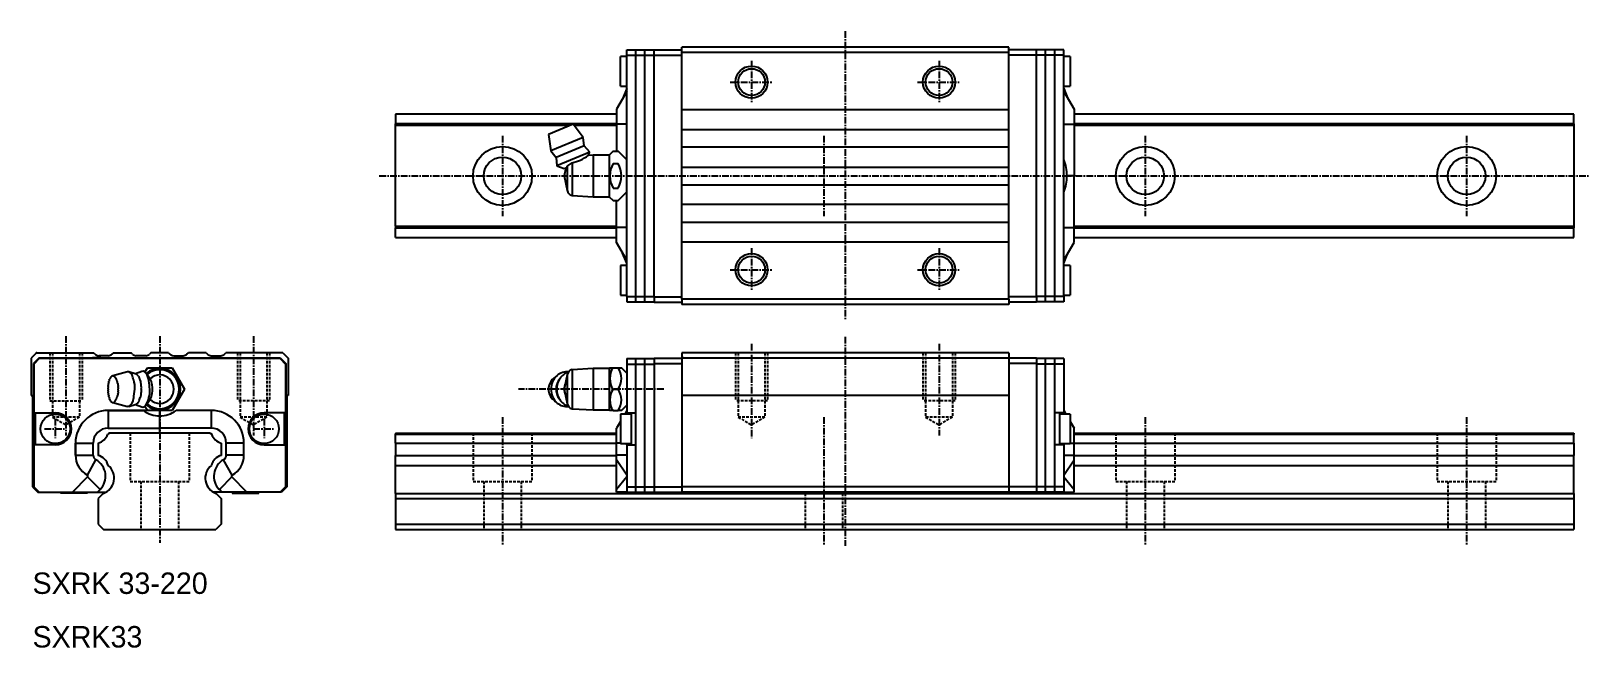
# Model space of a CAD drawing. Extents: x 10 to 301, y 10 to 125.
import ezdxf

# ---------------------------------------------------------------- set-up
doc = ezdxf.new("R2010")
doc.units = 0
doc.linetypes.add('CENTER', pattern=[2, 1.25, -0.25, 0.25, -0.25])
doc.linetypes.add('DASHED', pattern=[0.75, 0.5, -0.25])
doc.layers.get('0').update_dxf_attribs({"linetype": 'CONTINUOUS'})
doc.layers.add('CENTER', color=1, linetype='CENTER')

msp = doc.modelspace()

# ---------------------------------------------------------------- linework, layer by layer
at = {"color": 7, "linetype": 'CONTINUOUS'}
for p, q in [((120.95, 120.25), (119.75, 120.25)), ((120.95, 120.25), (119.75, 120.25)), ((119.75, 114.75), (119.75, 120.25)), ((119.75, 114.75), (119.75, 120.25)), ((120.95, 120.5), (120.95, 121.5)), ((120.95, 121.5), (126.05, 121.5)), ((120.95, 75.5), (120.95, 120.5)), ((120.95, 120.5), (126.05, 120.5)), ((122.65, 74.5), (122.65, 121.5)), ((124.35, 74.5), (124.35, 121.5)), ((126.05, 120.55), (126.05, 121.55)), ((126.05, 121.55), (131.25, 121.55)), ((126.05, 75.45), (126.05, 120.55)), ((126.05, 120.55), (131.25, 120.55)), ((192.25, 122), (131.25, 122)), ((131.25, 121), (131.25, 122)), ((131.25, 75), (131.25, 121)), ((192.25, 121), (131.25, 121)), ((192.25, 121), (192.25, 122)), ((197.45, 121.55), (192.25, 121.55)), ((192.25, 75), (192.25, 121)), ((197.45, 120.55), (192.25, 120.55)), ((197.45, 120.55), (197.45, 121.55)), ((202.55, 121.5), (197.45, 121.5)), ((197.45, 75.45), (197.45, 120.55)), ((202.55, 120.5), (197.45, 120.5)), ((199.15, 74.5), (199.15, 121.5)), ((200.85, 74.5), (200.85, 121.5)), ((202.55, 120.5), (202.55, 121.5)), ((202.55, 75.5), (202.55, 120.5)), ((203.75, 120.25), (202.55, 120.25)), ((203.75, 120.25), (203.75, 114.75)), ((120.95, 113.73), (119.05, 110.43)), ((120.95, 113.73), (119.05, 110.43)), ((119.75, 114.75), (120.95, 114.75)), ((119.75, 114.75), (120.95, 114.75)), ((120.95, 114.28), (120.18, 112.4)), ((120.95, 114.28), (120.18, 112.4)), ((202.55, 114.75), (203.75, 114.75)), ((202.55, 114.28), (203.32, 112.4)), ((202.55, 113.73), (204.45, 110.43)), ((119.05, 109.5), (77.75, 109.5)), ((77.75, 109.5), (77.75, 107.7)), ((119.05, 107.7), (77.75, 107.7)), ((77.75, 107.4), (77.75, 107.7)), ((119.05, 110.43), (119.05, 107.63)), ((119.05, 110.43), (119.05, 107.63)), ((192.25, 110.35), (131.25, 110.35)), ((204.45, 110.43), (204.45, 107.63)), ((297.75, 109.5), (204.45, 109.5)), ((297.75, 107.7), (204.45, 107.7)), ((297.75, 107.7), (297.75, 109.5)), ((297.75, 107.7), (297.75, 107.4)), ((77.75, 88.6), (77.75, 107.4)), ((110.38, 107.4), (77.75, 107.4)), ((110.96, 107.64), (106.34, 105.73)), ((106.34, 105.73), (106.79, 102.67)), ((112.81, 105.16), (106.79, 102.67)), ((112.81, 105.16), (110.96, 107.64)), ((119.05, 107.4), (111.14, 107.4)), ((112.99, 103.61), (112.81, 105.16)), ((119.05, 107.63), (119.05, 102.62)), ((119.05, 107.63), (119.05, 102.62)), ((120.95, 107.63), (119.05, 107.63)), ((120.95, 107.63), (119.05, 107.63)), ((131.25, 106.65), (192.25, 106.65)), ((202.55, 107.63), (204.45, 107.63)), ((204.45, 107.63), (204.45, 98)), ((297.75, 107.4), (204.45, 107.4)), ((297.75, 107.4), (297.75, 88.6)), ((106.79, 102.67), (107.76, 101.44)), ((112.99, 103.61), (107.76, 101.44)), ((114.03, 102.42), (107.86, 99.86)), ((114.03, 102.42), (112.99, 103.61)), ((113.76, 101.82), (114.03, 102.42)), ((114.65, 101.87), (113.76, 101.82)), ((114.65, 101.87), (114.65, 94.12)), ((117.65, 101.87), (114.65, 101.87)), ((118.39, 102.62), (117.65, 101.87)), ((117.65, 101.87), (117.65, 94.12)), ((118.39, 102.62), (119.33, 102.62)), ((120.95, 101), (119.33, 102.62)), ((192.25, 103.35), (131.25, 103.35)), ((107.76, 101.44), (107.86, 99.86)), ((107.86, 99.86), (109.25, 99.36)), ((109.25, 99.36), (109.73, 99.55)), ((109.59, 99.5), (109.25, 98)), ((109.73, 99.55), (109.85, 99.81)), ((109.85, 99.81), (110.73, 100.45)), ((109.85, 99.81), (109.85, 95.35)), ((110.73, 100.45), (110.73, 94.36)), ((113.76, 101.82), (113.76, 101.82)), ((113.76, 101.82), (113.76, 101.82)), ((118.39, 100.31), (119.33, 100.31)), ((131.25, 99.65), (192.25, 99.65)), ((109.25, 98), (109.85, 95.35)), ((131.25, 96.35), (192.25, 96.35)), ((204.45, 98), (203.14, 98)), ((204.45, 88.37), (204.45, 98)), ((110.73, 94.36), (114.65, 94.12)), ((114.65, 94.12), (117.65, 94.12)), ((117.65, 94.12), (118.39, 93.38)), ((118.39, 95.69), (119.33, 95.69)), ((118.39, 93.38), (119.33, 93.38)), ((119.05, 88.37), (119.05, 93.38)), ((119.33, 93.38), (120.95, 95)), ((192.25, 92.65), (131.25, 92.65)), ((77.75, 88.6), (119.05, 88.6)), ((77.75, 88.6), (77.75, 88.3)), ((77.75, 88.3), (119.05, 88.3)), ((77.75, 86.5), (77.75, 88.3)), ((119.05, 85.57), (119.05, 88.37)), ((120.95, 88.37), (119.05, 88.37)), ((131.25, 89.35), (192.25, 89.35)), ((202.55, 88.37), (204.45, 88.37)), ((204.45, 88.6), (297.75, 88.6)), ((204.45, 85.57), (204.45, 88.37)), ((204.45, 88.3), (297.75, 88.3)), ((297.75, 88.6), (297.75, 88.3)), ((297.75, 86.5), (297.75, 88.3)), ((77.75, 86.5), (119.05, 86.5)), ((120.95, 82.27), (119.05, 85.57)), ((192.25, 85.65), (131.25, 85.65)), ((202.55, 82.27), (204.45, 85.57)), ((204.45, 86.5), (297.75, 86.5)), ((120.95, 81.72), (120.18, 83.6)), ((202.55, 81.72), (203.32, 83.6)), ((120.95, 81.25), (119.75, 81.25)), ((119.75, 81.25), (119.75, 75.75)), ((203.75, 81.25), (202.55, 81.25)), ((203.75, 81.25), (203.75, 75.75)), ((119.75, 75.75), (120.95, 75.75)), ((202.55, 75.75), (203.75, 75.75)), ((120.95, 75.5), (126.05, 75.5)), ((120.95, 75.5), (120.95, 74.5)), ((120.95, 74.5), (126.05, 74.5)), ((126.05, 75.45), (131.25, 75.45)), ((126.05, 75.45), (126.05, 74.45)), ((126.05, 74.45), (131.25, 74.45)), ((192.25, 75), (131.25, 75)), ((131.25, 75), (131.25, 74)), ((192.25, 74), (131.25, 74)), ((197.45, 75.45), (192.25, 75.45)), ((192.25, 75), (192.25, 74)), ((197.45, 74.45), (192.25, 74.45)), ((202.55, 75.5), (197.45, 75.5)), ((197.45, 75.45), (197.45, 74.45)), ((202.55, 74.5), (197.45, 74.5)), ((202.55, 75.5), (202.55, 74.5)), ((10.75, 65), (9.75, 64)), ((10.75, 65), (21.4, 65)), ((21.66, 64.74), (21.4, 65)), ((22.15, 64.05), (21.87, 64.05)), ((24.14, 64.45), (22.36, 64.45)), ((25.1, 65), (24.84, 64.74)), ((25.1, 65), (28.4, 65)), ((28.66, 64.74), (28.4, 65)), ((31.14, 64.45), (29.36, 64.45)), ((32.1, 65), (31.84, 64.74)), ((35.4, 65), (32.1, 65)), ((35.4, 65), (35.66, 64.74)), ((36.36, 64.45), (38.14, 64.45)), ((38.84, 64.74), (39.1, 65)), ((42.4, 65), (39.1, 65)), ((42.4, 65), (42.66, 64.74)), ((43.36, 64.45), (45.14, 64.45)), ((45.84, 64.74), (46.1, 65)), ((56.75, 65), (46.1, 65)), ((56.75, 65), (57.75, 64)), ((192.25, 65), (131.25, 65)), ((131.25, 65), (131.25, 64)), ((131.55, 64.05), (131.25, 64.05)), ((131.55, 64), (131.55, 64.05)), ((192.25, 65), (192.25, 64)), ((9.75, 64), (9.75, 57)), ((11.2, 64), (10.2, 63)), ((10.2, 63), (10.2, 49.05)), ((11.25, 63.9), (10.25, 62.9)), ((10.25, 62.9), (10.25, 53.8)), ((56.3, 64), (11.2, 64)), ((56.25, 63.9), (11.25, 63.9)), ((27.71, 61.44), (24.97, 60.69)), ((29.35, 61.02), (27.98, 61.44)), ((30.43, 61.51), (29.21, 61.06)), ((30.98, 61.4), (31.44, 62.2)), ((31.61, 60.62), (31.19, 61.18)), ((31.44, 62.2), (36.06, 62.2)), ((36.06, 62.2), (38.37, 58.2)), ((56.25, 63.9), (57.25, 62.9)), ((56.3, 64), (57.3, 63)), ((57.25, 62.9), (57.25, 53.8)), ((57.3, 63), (57.3, 40)), ((57.75, 64), (57.75, 57)), ((114.65, 62.07), (110.73, 61.84)), ((110.73, 61.84), (110.73, 54.56)), ((117.65, 62.07), (114.65, 62.07)), ((114.65, 62.07), (114.65, 54.32)), ((117.77, 62.2), (117.65, 62.07)), ((117.65, 62.07), (117.65, 54.32)), ((117.77, 62.2), (118.39, 62.2)), ((118.39, 62.2), (119.33, 62.2)), ((119.33, 62.2), (119.95, 62.2)), ((120.95, 61.2), (119.95, 62.2)), ((120.95, 63.9), (126.05, 63.9)), ((120.95, 63.9), (120.95, 62.9)), ((120.95, 62.9), (120.95, 53.8)), ((120.95, 62.9), (126.05, 62.9)), ((122.65, 39), (122.65, 63.9)), ((124.35, 39), (124.35, 63.9)), ((126.05, 64), (131.25, 64)), ((126.05, 64), (126.05, 63)), ((126.05, 63), (126.05, 40)), ((126.05, 63), (131.25, 63)), ((192.25, 64), (131.25, 64)), ((131.25, 64), (131.25, 57)), ((197.45, 64), (192.25, 64)), ((192.25, 64), (192.25, 57)), ((197.45, 63), (192.25, 63)), ((197.45, 64), (197.45, 63)), ((202.55, 63.9), (197.45, 63.9)), ((197.45, 63), (197.45, 40)), ((202.55, 62.9), (197.45, 62.9)), ((199.15, 39), (199.15, 63.9)), ((200.85, 39), (200.85, 63.9)), ((202.55, 63.9), (202.55, 62.9)), ((202.55, 62.9), (202.55, 53.8)), ((31.94, 60.13), (31.61, 60.62)), ((32.2, 59.63), (31.94, 60.13)), ((38.37, 58.2), (36.06, 54.2)), ((107.96, 60.78), (107.24, 60.18)), ((109.85, 60.85), (109.25, 58.2)), ((109.85, 60.85), (109.85, 55.55)), ((9.75, 57), (10, 57)), ((10, 57), (10, 40)), ((24.97, 55.71), (27.71, 54.96)), ((27.98, 54.96), (29.35, 55.38)), ((29.21, 55.34), (30.43, 54.89)), ((31.19, 55.22), (31.61, 55.78)), ((31.61, 55.78), (31.94, 56.27)), ((31.94, 56.27), (32.2, 56.77)), ((57.5, 57), (57.5, 40)), ((57.75, 57), (57.5, 57)), ((109.25, 58.2), (109.85, 55.55)), ((118.39, 58.2), (119.33, 58.2)), ((192.25, 57), (131.25, 57)), ((131.25, 57), (131.25, 40)), ((192.25, 57), (192.25, 40)), ((10.25, 53.8), (14.25, 53.8)), ((10.5, 53.8), (10.5, 47.8)), ((30.71, 54.23), (24.12, 54.23)), ((24.12, 54.23), (30.71, 54.23)), ((24.12, 54.23), (24.12, 50.93)), ((24.12, 54.23), (24.12, 50.93)), ((31.42, 54.23), (30.71, 54.23)), ((31.44, 54.2), (30.98, 55)), ((36.06, 54.2), (31.44, 54.2)), ((33.75, 53.22), (33.75, 54.2)), ((33.75, 53.21), (33.75, 53.22)), ((33.75, 53.2), (33.75, 53.21)), ((33.75, 50.93), (33.75, 53.2)), ((33.75, 50.93), (33.75, 53.2)), ((43.38, 54.23), (36.79, 54.23)), ((43.38, 54.23), (43.38, 50.93)), ((57.25, 53.8), (53.25, 53.8)), ((57, 53.8), (57, 47.8)), ((57, 53.8), (57, 47.8)), ((110.73, 54.56), (114.65, 54.32)), ((114.65, 54.32), (117.65, 54.32)), ((117.65, 54.32), (117.77, 54.2)), ((118.39, 54.2), (117.77, 54.2)), ((118.39, 54.2), (119.33, 54.2)), ((119.95, 54.2), (119.33, 54.2)), ((119.75, 53.55), (119.75, 48.05)), ((121.75, 53.55), (119.75, 53.55)), ((119.95, 54.2), (120.95, 55.2)), ((120.95, 54.23), (120.56, 53.55)), ((120.95, 53.8), (122.65, 53.8)), ((120.95, 53.55), (120.95, 53.8)), ((121.75, 53.8), (121.75, 47.8)), ((121.75, 53.8), (121.75, 47.8)), ((202.55, 53.8), (200.85, 53.8)), ((201.75, 53.8), (201.75, 47.8)), ((203.75, 53.55), (201.75, 53.55)), ((202.55, 54.23), (202.94, 53.55)), ((202.55, 53.55), (202.55, 53.8)), ((203.75, 53.55), (203.75, 48.05)), ((24.35, 50), (24.05, 49.83)), ((24.12, 50.93), (33.75, 50.93)), ((24.12, 50.93), (33.75, 50.93)), ((43.15, 50), (24.35, 50)), ((43.38, 50.93), (33.75, 50.93)), ((33.75, 50), (33.75, 50.93)), ((43.15, 50), (43.45, 49.83)), ((77.75, 50), (119.05, 50)), ((77.75, 50), (77.75, 49.83)), ((77.75, 49.83), (119.05, 49.83)), ((77.75, 48.15), (77.75, 49.83)), ((119.75, 52.15), (119.05, 50.93)), ((119.05, 48.13), (119.05, 50.93)), ((203.75, 52.15), (204.45, 50.93)), ((204.45, 48.13), (204.45, 50.93)), ((204.45, 50), (297.75, 50)), ((204.45, 49.83), (297.75, 49.83)), ((297.75, 50), (297.75, 49.83)), ((297.75, 48.15), (297.75, 49.83)), ((10.2, 49.05), (10.2, 44.95)), ((10.2, 44.95), (10.2, 49.05)), ((10.2, 49.05), (10.5, 49.05)), ((10.25, 47.8), (10.25, 40)), ((14.25, 47.8), (10.25, 47.8)), ((18.02, 48.13), (18.02, 45.9)), ((18.02, 45.9), (18.02, 48.13)), ((18.02, 48.13), (21.32, 48.13)), ((18.02, 48.13), (21.32, 48.13)), ((21.32, 45.9), (21.32, 48.13)), ((21.32, 45.9), (21.32, 48.13)), ((22.25, 48.15), (22.25, 45.85)), ((45.25, 48.15), (45.25, 45.85)), ((49.48, 48.13), (46.18, 48.13)), ((46.18, 45.9), (46.18, 48.13)), ((49.48, 45.9), (49.48, 48.13)), ((53.25, 47.8), (57.25, 47.8)), ((57.25, 47.8), (57.25, 40)), ((77.75, 48.15), (119.05, 48.15)), ((77.75, 48.15), (77.75, 45.85)), ((119.75, 48.13), (119.05, 48.13)), ((119.05, 45.9), (119.05, 48.13)), ((119.75, 48.05), (121.75, 48.05)), ((120.95, 47.8), (120.95, 48.05)), ((120.95, 47.8), (122.65, 47.8)), ((120.95, 47.8), (120.95, 40)), ((202.55, 47.8), (200.85, 47.8)), ((201.75, 48.05), (203.75, 48.05)), ((202.55, 47.8), (202.55, 48.05)), ((202.55, 47.8), (202.55, 40)), ((203.75, 48.13), (204.45, 48.13)), ((204.45, 48.15), (297.75, 48.15)), ((204.45, 45.9), (204.45, 48.13)), ((297.75, 48.15), (297.75, 45.85)), ((10.2, 44.95), (10.2, 40)), ((10.2, 44.95), (10.25, 44.95)), ((18.02, 45.9), (21.32, 45.9)), ((18.02, 45.9), (21.32, 45.9)), ((20.24, 42.14), (21.84, 45.03)), ((20.24, 42.14), (21.84, 45.03)), ((47.26, 42.14), (45.66, 45.03)), ((49.48, 45.9), (46.18, 45.9)), ((77.75, 45.85), (119.05, 45.85)), ((77.75, 43.96), (77.75, 45.85)), ((77.75, 43.96), (119.05, 43.96)), ((77.75, 38.76), (77.75, 43.96)), ((120.95, 45.9), (119.05, 45.9)), ((119.05, 45.03), (119.05, 45.9)), ((119.05, 39.49), (119.05, 45.03)), ((120.95, 42.14), (119.05, 45.03)), ((202.55, 45.9), (204.45, 45.9)), ((202.55, 42.14), (204.45, 45.03)), ((204.45, 45.03), (204.45, 45.9)), ((204.45, 45.85), (297.75, 45.85)), ((204.45, 39.49), (204.45, 45.03)), ((204.45, 43.96), (297.75, 43.96)), ((297.75, 43.96), (297.75, 45.85)), ((297.75, 38.76), (297.75, 43.96)), ((20.29, 41.82), (17.47, 39)), ((17.47, 39), (20.29, 41.82)), ((20.29, 41.82), (22.62, 39.49)), ((20.29, 41.82), (22.62, 39.49)), ((47.21, 41.82), (44.88, 39.49)), ((50.03, 39), (47.21, 41.82)), ((120.95, 41.82), (119.05, 39.49)), ((202.55, 41.82), (204.45, 39.49)), ((10, 40), (11, 39)), ((10.2, 40), (11.2, 39)), ((10.25, 40), (11.25, 39)), ((11, 39), (11.2, 39)), ((11.2, 39), (11.25, 39)), ((11.25, 39), (17.47, 39)), ((15.25, 38.96), (15.25, 38.8)), ((20.25, 38.8), (15.25, 38.8)), ((17.47, 39), (22.13, 39)), ((17.47, 39), (22.13, 39)), ((20.25, 38.8), (20.25, 39)), ((22.13, 39), (22.62, 39.49)), ((22.13, 39), (22.62, 39.49)), ((22.13, 39), (23.75, 39)), ((22.13, 39), (23.75, 39)), ((23.21, 38.76), (22.25, 37.8)), ((45.37, 39), (43.75, 39)), ((44.29, 38.76), (45.25, 37.8)), ((45.37, 39), (44.88, 39.49)), ((50.03, 39), (45.37, 39)), ((47.25, 39), (47.25, 38.8)), ((47.25, 38.8), (52.25, 38.8)), ((56.25, 39), (50.03, 39)), ((52.25, 38.8), (52.25, 39)), ((57.25, 40), (56.25, 39)), ((56.3, 39), (56.25, 39)), ((57.3, 40), (56.3, 39)), ((56.5, 39), (56.3, 39)), ((57.5, 40), (56.5, 39)), ((77.75, 38.76), (297.75, 38.76)), ((77.75, 38.76), (77.75, 37.8)), ((119.05, 39), (119.05, 39.49)), ((120.95, 39), (119.05, 39)), ((120.95, 40), (120.95, 39)), ((120.95, 40), (126.05, 40)), ((120.95, 39), (126.05, 39)), ((126.05, 40), (131.25, 40)), ((126.05, 40), (126.05, 39)), ((126.05, 39), (131.25, 39)), ((192.25, 40), (131.25, 40)), ((131.25, 40), (131.25, 39)), ((192.25, 39), (131.25, 39)), ((134.25, 39), (134.25, 38.8)), ((134.25, 38.8), (139.25, 38.8)), ((139.25, 38.8), (139.25, 39)), ((159.25, 39), (159.25, 38.8)), ((159.25, 38.8), (164.25, 38.8)), ((164.25, 38.8), (164.25, 39)), ((184.25, 39), (184.25, 38.8)), ((184.25, 38.8), (189.25, 38.8)), ((189.25, 38.8), (189.25, 39)), ((197.45, 40), (192.25, 40)), ((192.25, 40), (192.25, 39)), ((197.45, 39), (192.25, 39)), ((197.45, 40), (197.45, 39)), ((202.55, 40), (197.45, 40)), ((202.55, 39), (197.45, 39)), ((202.55, 40), (202.55, 39)), ((202.55, 39), (204.45, 39)), ((204.45, 39), (204.45, 39.49)), ((297.75, 38.76), (297.75, 37.8)), ((22.25, 37.8), (22.25, 33)), ((45.25, 37.8), (45.25, 33)), ((77.75, 37.8), (297.75, 37.8)), ((77.75, 37.8), (77.75, 33)), ((297.75, 37.8), (297.75, 33)), ((22.25, 33), (23.25, 32)), ((45.25, 33), (44.25, 32)), ((77.75, 33), (297.75, 33)), ((77.75, 33), (77.75, 32)), ((297.75, 33), (297.75, 32)), ((23.25, 32), (44.25, 32)), ((77.75, 32), (297.75, 32))]:
    msp.add_line(p, q, dxfattribs=at)
at = {"color": 3, "linetype": 'DASHED'}
for p, q in [((13.25, 65), (13.25, 56)), ((13.75, 65), (13.75, 53)), ((18.75, 65), (18.75, 53)), ((19.25, 65), (19.25, 56)), ((48.25, 65), (48.25, 56)), ((48.75, 65), (48.75, 53)), ((53.75, 65), (53.75, 53)), ((54.25, 65), (54.25, 56)), ((141.25, 65), (141.25, 56)), ((141.75, 65), (141.75, 53)), ((146.75, 65), (146.75, 53)), ((147.25, 65), (147.25, 56)), ((176.25, 65), (176.25, 56)), ((176.75, 65), (176.75, 53)), ((181.75, 65), (181.75, 53)), ((182.25, 65), (182.25, 56)), ((13.25, 56), (19.25, 56)), ((54.25, 56), (48.25, 56)), ((147.25, 56), (141.25, 56)), ((182.25, 56), (176.25, 56)), ((13.75, 53), (16.25, 51.56)), ((18.75, 53), (13.75, 53)), ((18.75, 53), (16.25, 51.56)), ((53.75, 53), (48.75, 53)), ((48.75, 53), (51.25, 51.56)), ((53.75, 53), (51.25, 51.56)), ((146.75, 53), (141.75, 53)), ((141.75, 53), (144.25, 51.56)), ((146.75, 53), (144.25, 51.56)), ((181.75, 53), (176.75, 53)), ((176.75, 53), (179.25, 51.56)), ((181.75, 53), (179.25, 51.56)), ((28.25, 50), (28.25, 41)), ((39.25, 50), (39.25, 41)), ((92.25, 50), (92.25, 41)), ((103.25, 50), (103.25, 41)), ((212.25, 50), (212.25, 41)), ((223.25, 50), (223.25, 41)), ((272.25, 50), (272.25, 41)), ((283.25, 50), (283.25, 41)), ((28.25, 41), (39.25, 41)), ((30.25, 41), (30.25, 32)), ((37.25, 41), (37.25, 32)), ((92.25, 41), (103.25, 41)), ((94.25, 41), (94.25, 32)), ((101.25, 41), (101.25, 32)), ((212.25, 41), (223.25, 41)), ((214.25, 41), (214.25, 32)), ((221.25, 41), (221.25, 32)), ((272.25, 41), (283.25, 41)), ((274.25, 41), (274.25, 32)), ((281.25, 41), (281.25, 32)), ((154.25, 38.76), (154.25, 32)), ((161.25, 38.76), (161.25, 32))]:
    msp.add_line(p, q, dxfattribs=at)
at = {"linetype": 'CONTINUOUS'}
for p, q in [((27.98, 61.44), (27.71, 61.44)), ((27.98, 54.96), (27.71, 54.96))]:
    msp.add_line(p, q, dxfattribs=at)
at = {"color": 3, "linetype": 'CONTINUOUS'}
for centre in [(144.25, 115.5), (179.25, 115.5), (144.25, 80.5), (179.25, 80.5)]:
    msp.add_circle(centre, 3, dxfattribs=at)
at = {"color": 7, "linetype": 'CONTINUOUS'}
for centre, radius in [((144.25, 115.5), 2.5), ((179.25, 115.5), 2.5), ((97.75, 98), 5.5), ((217.75, 98), 5.5), ((277.75, 98), 5.5), ((97.75, 98), 3.5), ((217.75, 98), 3.5), ((277.75, 98), 3.5), ((144.25, 80.5), 2.5), ((179.25, 80.5), 2.5), ((14.25, 50.8), 2.75), ((14.25, 50.8), 2.75), ((53.25, 50.8), 2.75)]:
    msp.add_circle(centre, radius, dxfattribs=at)
for centre, radius, start, end in [((109.33, 107.55), 7.24, 281.1312, 307.648), ((122.4, 98), 4.62, 150.0092, 209.9908), ((115.33, 98), 4.62, 330.0001, 29.9999), ((195.43, 98.07), 7.71, 359.4563, 22.6234), ((195.43, 97.93), 7.71, 337.3766, 0.5437), ((110.85, 95.35), 1, 180, 263.2229), ((21.87, 58.05), 6, 90, 97.5568), ((22.36, 65.45), 1, 225, 270), ((22.15, 58.55), 5.5, 82.1067, 90), ((24.14, 65.45), 1, 270, 315), ((29.36, 65.45), 1, 225, 270), ((31.14, 65.45), 1, 270, 315), ((36.36, 65.45), 1, 225, 270), ((38.14, 65.45), 1, 270, 315), ((43.36, 65.45), 1, 225, 270), ((45.14, 65.45), 1, 270, 315), ((27.57, 60.44), 1.08, 21.0278, 67.2834), ((30.61, 61.03), 0.511, 60.8171, 110.5992), ((30.38, 60.62), 0.984, 34.9878, 60.8171), ((28.54, 59.33), 3.23, 7.3525, 34.9878), ((33.75, 58.2), 3.88, 229.2393, 130.7607), ((33.75, 58.2), 3.64, 229.0058, 130.9942), ((109.81, 58.6), 2.86, 85.1547, 130.7852), ((111.05, 58.45), 3.11, 109.6894, 146.9357), ((110.85, 60.85), 1, 96.7771, 180), ((121.32, 60.2), 3.54, 145.6279, 214.3721), ((116.41, 60.2), 3.54, 325.6279, 34.3721), ((25.93, 58.49), 1.81, 173.733, 180.0616), ((20.4, 58.48), 3.71, 356.9724, 0.0616), ((25.93, 58.19), 1.83, 176.9724, 183.2469), ((20.28, 59.11), 3.87, 353.733, 356.7047), ((25.91, 58.78), 1.77, 170.1836, 176.7047), ((19.91, 59.82), 4.32, 350.1836, 352.8665), ((25.86, 59.08), 1.68, 165.9229, 172.8665), ((18.69, 60.87), 5.71, 345.9229, 347.9835), ((25.76, 59.37), 1.51, 160.0922, 167.9835), ((2.49, 67.8), 23.24, 340.0922, 340.6158), ((25.52, 59.69), 1.18, 149.9462, 160.6158), ((26.59, 59.08), 2.41, 144.2871, 149.9462), ((25.03, 60.2), 0.49, 97.1639, 144.2871), ((24.92, 60.06), 0.628, 42.7713, 85.8209), ((24.09, 59.29), 1.76, 34.4113, 42.7713), ((24.41, 59.51), 1.37, 24.8028, 34.4113), ((20.09, 57.52), 6.13, 22.7591, 24.8028), ((24.05, 59.18), 1.84, 16.1339, 22.7591), ((-7.61, 50.02), 34.79, 15.7913, 16.1339), ((23.83, 58.91), 2.12, 10.2366, 15.7913), ((56.87, 64.88), 31.46, 190.2366, 190.607), ((23.71, 58.67), 2.29, 5.5412, 10.607), ((42.2, 60.46), 16.29, 185.5412, 186.2483), ((23.64, 58.43), 2.37, 1.408, 6.2483), ((39.58, 58.82), 13.57, 181.408, 182.2531), ((23.62, 58.19), 2.4, 357.4766, 2.2531), ((8.01, 52.92), 22.03, 18.6519, 21.0278), ((24.9, 58.62), 4.21, 354.2322, 18.6519), ((-46.21, 65.81), 75.68, 352.8838, 354.2322), ((28.76, 59.75), 1.39, 55.0676, 65.0564), ((29.19, 60.36), 0.646, 25.4744, 55.0676), ((50.21, 70.38), 22.64, 205.4744, 206.7542), ((28.75, 59.56), 1.4, 7.3483, 26.7542), ((55.19, 62.97), 25.26, 187.3483, 189.748), ((35.22, 57.69), 4.94, 174.0912, 181.156), ((28.51, 58.39), 1.81, 354.0912, 9.748), ((9.7, 56.9), 22.23, 3.3561, 7.3525), ((26.78, 57.9), 5.12, 345.9353, 3.3561), ((33.75, 58.2), 2.65, 226.8285, 133.1715), ((27.09, 58.2), 5.31, 344.3386, 15.6614), ((109.09, 58.19), 2.75, 156.3696, 179.7225), ((108.8, 58.31), 2.43, 129.9202, 156.3696), ((110.24, 58.21), 3.45, 155.8923, 180.1998), ((110.09, 58.28), 3.29, 130.7852, 155.8923), ((110.89, 58.19), 3.14, 141.4466, 179.7942), ((111.32, 58.22), 3.46, 163.2854, 180.3436), ((111.46, 58.18), 3.61, 146.9357, 163.2854), ((111.65, 58.2), 2.4, 154.7068, 179.7781), ((121.32, 56.2), 3.54, 145.6279, 214.3721), ((116.41, 56.2), 3.54, 325.6279, 34.3721), ((20.4, 57.88), 3.72, 0.1617, 3.2469), ((25.93, 57.89), 1.81, 180.1617, 186.4986), ((20.26, 57.25), 3.89, 3.5403, 6.4986), ((25.91, 57.6), 1.77, 183.5403, 190.0814), ((19.87, 56.52), 4.37, 7.4277, 10.0814), ((25.86, 57.3), 1.67, 187.4277, 194.4141), ((18.52, 55.42), 5.9, 12.4183, 14.4141), ((25.75, 57.01), 1.5, 192.4183, 200.4132), ((-9.21, 44), 35.8, 20.0721, 20.4132), ((25.5, 56.68), 1.15, 200.0721, 211.1208), ((26.27, 57.15), 2.06, 211.1208, 217.8884), ((25.03, 56.18), 0.477, 217.8884, 242.119), ((24.98, 56.09), 0.381, 242.119, 267.2598), ((24.93, 56.31), 0.597, 273.2202, 298.7005), ((24.94, 56.3), 0.589, 298.7005, 314.972), ((24.22, 57.01), 1.59, 314.972, 324.4048), ((24.44, 56.86), 1.33, 324.4048, 334.4057), ((20.57, 58.71), 5.62, 334.4057, 336.6464), ((24.07, 57.2), 1.81, 336.6464, 343.3865), ((-1.73, 64.9), 28.74, 343.3865, 343.8022), ((23.84, 57.47), 2.1, 343.8022, 349.4059), ((59.97, 50.72), 34.65, 169.0693, 169.4059), ((23.71, 57.72), 2.28, 349.0693, 354.1585), ((42.56, 55.79), 16.67, 173.4671, 174.1585), ((23.65, 57.96), 2.37, 353.4671, 358.3172), ((39.65, 57.49), 13.64, 177.4766, 178.3172), ((26.82, 56.69), 2.08, 304.0454, 352.8838), ((29.05, 56.17), 0.842, 290.5673, 338.4782), ((9.59, 63.85), 21.76, 338.4782, 340.7177), ((27.63, 57.54), 2.66, 340.7177, 1.156), ((25.7, 58.17), 6.23, 331.7244, 345.9353), ((108.97, 58.19), 2.63, 179.7225, 204.1854), ((108.88, 58.15), 2.53, 204.1854, 229.5249), ((110.35, 58.21), 3.56, 180.1998, 203.7081), ((110.01, 58.06), 3.19, 203.7081, 230.0021), ((138.65, 93.02), 48.38, 229.5249, 230.6346), ((110.74, 58.19), 2.98, 179.7942, 196.5767), ((111.62, 58.22), 3.76, 180.3436, 196.0273), ((110.97, 58.26), 3.23, 196.5767, 217.9131), ((109.86, 57.88), 2.95, 230.0021, 251.8623), ((111.21, 58.1), 3.33, 196.0273, 213.7038), ((111.23, 58.12), 3.36, 213.7038, 231.0042), ((110.95, 57.76), 2.9, 231.0042, 250.9998), ((111.71, 58.22), 2.46, 180.3823, 205.1326), ((110.85, 55.55), 1, 180, 263.2229), ((14.25, 50.8), 3, 270, 90), ((24.12, 48.13), 6.1, 90.0008, 179.9992), ((24.12, 48.13), 6.1, 90.0008, 179.9992), ((30.63, 55.79), 0.919, 257.7557, 277.7073), ((33.75, 58.2), 5, 232.5609, 270), ((30.72, 55.12), 0.242, 277.7073, 306.3092), ((31.69, 53.79), 1.41, 120.5653, 126.3092), ((30.69, 55.49), 0.561, 300.5653, 331.7244), ((33.75, 58.2), 5, 270, 307.4391), ((43.38, 48.13), 6.1, 0.0008, 89.9992), ((53.25, 50.8), 3, 90, 270), ((109.8, 57.7), 2.76, 251.8623, 275.2328), ((24.12, 48.13), 2.8, 90, 180), ((24.12, 48.13), 2.8, 90, 180), ((21.67, 50.58), 2.5, 283.5091, 342.3449), ((43.38, 48.13), 2.8, 0, 90), ((45.83, 50.58), 2.5, 197.6551, 256.4909), ((22.32, 45.9), 4.3, 180.0008, 241.1143), ((22.32, 45.9), 4.3, 180.0008, 241.1143), ((22.32, 45.9), 1, 180, 241.1151), ((22.32, 45.9), 1, 180, 241.1151), ((20.15, 41.96), 3.5, 315, 61.1151), ((20.15, 41.96), 3.5, 315, 61.1151), ((21.67, 43.42), 2.5, 12.4795, 76.4909), ((22.25, 41.6), 3, 288.5944, 51.7585), ((45.25, 41.6), 3, 128.2415, 251.4056), ((45.83, 43.42), 2.5, 103.5091, 167.5205), ((47.35, 41.96), 3.5, 118.8849, 225), ((45.18, 45.9), 1, 298.8849, 0), ((45.18, 45.9), 4.3, 298.8857, 359.9992), ((20.15, 41.96), 0.2, 315.0002, 61.115), ((47.35, 41.96), 0.2, 118.885, 224.9998)]:
    msp.add_arc(centre, radius, start, end, dxfattribs=at)
at = {"color": 7}
msp.add_point((10.75, 65), dxfattribs=at)
at = {"layer": 'CENTER', "color": 1, "linetype": 'CENTER'}
for p, q in [((161.75, 125), (161.75, 71)), ((144.25, 119.5), (144.25, 111.5)), ((179.25, 119.5), (179.25, 111.5)), ((140.25, 115.5), (148.25, 115.5)), ((175.25, 115.5), (183.25, 115.5)), ((97.75, 105.5), (97.75, 90.5)), ((157.75, 105.5), (157.75, 90.5)), ((217.75, 105.5), (217.75, 90.5)), ((277.75, 105.5), (277.75, 90.5)), ((74.75, 98), (300.75, 98)), ((144.25, 84.5), (144.25, 76.5)), ((179.25, 84.5), (179.25, 76.5)), ((140.25, 80.5), (148.25, 80.5)), ((175.25, 80.5), (183.25, 80.5)), ((16.25, 68.12), (16.25, 49.56)), ((33.75, 68.12), (33.75, 29.52)), ((51.25, 68.12), (51.25, 49.56)), ((161.75, 68), (161.75, 29)), ((144.25, 66.64), (144.25, 49.06)), ((179.25, 66.64), (179.25, 49.56)), ((127.84, 58.2), (100.74, 58.2)), ((14.25, 52.69), (14.25, 49.09)), ((53.25, 52.69), (53.25, 49.09)), ((97.75, 53), (97.75, 29)), ((157.75, 53), (157.75, 29)), ((217.75, 53), (217.75, 29)), ((277.75, 53), (277.75, 29)), ((12.21, 50.8), (16.11, 50.8)), ((51.22, 50.8), (55.12, 50.8))]:
    msp.add_line(p, q, dxfattribs=at)

# ---------------------------------------------------------------- texts
at = {"color": 7, "linetype": 'CONTINUOUS'}
for s, p in [('SXRK 33-220', (10, 20)), ('SXRK33', (10, 10))]:
    msp.add_text(s, height=4, dxfattribs=at).set_placement(p)

doc.saveas('drawing.dxf')
